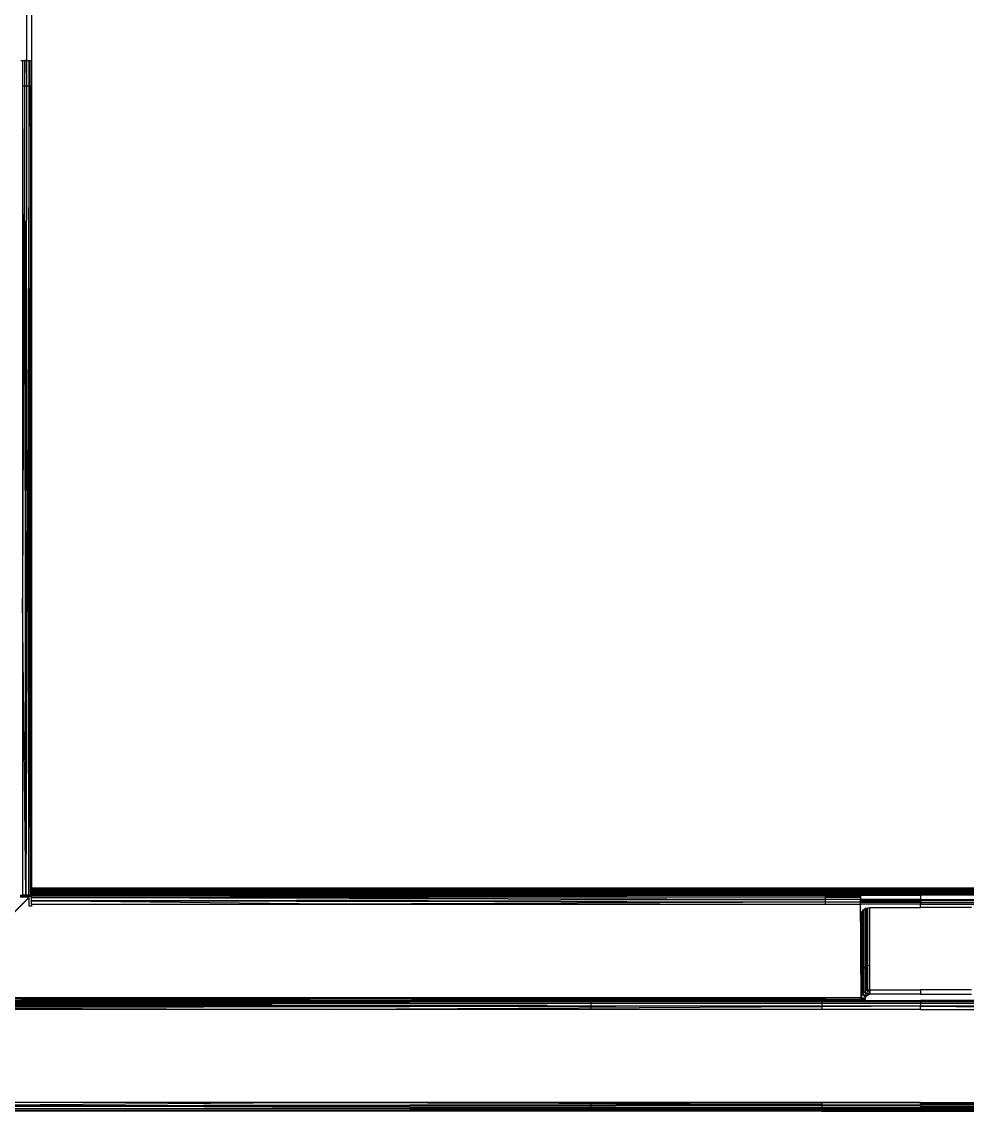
# Model space of a CAD drawing. Header units: inches. Extents: x 12 to 4610, y 8 to 3258.
# Drawn here: x 784.2 to 1211.9, y 1638.6 to 2131.6 of the extents above; entities that cross this region are included whole.
import ezdxf

# ---------------------------------------------------------------- set-up
doc = ezdxf.new("R2010")
doc.units = ezdxf.units.IN
doc.header["$MEASUREMENT"] = 0

msp = doc.modelspace()

# ---------------------------------------------------------------- linework, layer by layer
for p, q in [((786.56, 2114.04), (786.56, 2141.64)), ((788.56, 2141.64), (788.56, 2114.04)), ((783.83, 2114.04), (784.56, 2114.04)), ((784.56, 2114.04), (784.56, 2102.64)), ((784.56, 2114.04), (785.59, 2114.04)), ((785.59, 2114.04), (785.5, 2102.64)), ((785.61, 2102.64), (785.59, 2114.04)), ((786.56, 2114.04), (785.59, 2114.04)), ((786.54, 2102.64), (786.56, 2114.04)), ((786.56, 2114.04), (787.62, 2114.04)), ((787.62, 2114.04), (787.55, 2102.64)), ((787.61, 2102.64), (787.62, 2114.04)), ((787.62, 2114.04), (788.31, 2114.04)), ((788.31, 2114.04), (788.27, 2102.64)), ((788.31, 2114.04), (788.56, 2114.04)), ((788.31, 2114.04), (788.31, 2102.64)), ((788.56, 2114.04), (788.56, 2102.64)), ((784.56, 2102.64), (785.5, 2102.64)), ((785.5, 2102.64), (784.56, 1870.72)), ((784.56, 2102.64), (784.56, 1870.72)), ((785.61, 2102.64), (785.5, 2102.64)), ((786.09, 1736.45), (785.61, 2102.64)), ((785.61, 2102.64), (786.54, 2102.64)), ((786.09, 1736.45), (786.54, 2102.64)), ((787.55, 2102.64), (786.09, 1736.45)), ((786.54, 2102.64), (787.55, 2102.64)), ((787.38, 1736.45), (787.61, 2102.64)), ((788.27, 2102.64), (787.38, 1736.45)), ((787.55, 2102.64), (787.61, 2102.64)), ((787.61, 2102.64), (788.27, 2102.64)), ((788.25, 1736.45), (788.31, 2102.64)), ((788.27, 2102.64), (788.31, 2102.64)), ((788.31, 2102.64), (788.56, 2102.64)), ((788.31, 2102.64), (788.56, 1870.72)), ((788.56, 2102.64), (788.56, 1870.72)), ((784.56, 1870.72), (784.56, 1736.45)), ((786.09, 1736.45), (784.56, 1870.72)), ((788.56, 1870.72), (788.25, 1736.45)), ((788.56, 1870.72), (788.56, 1739.7)), ((742.23, 1690.12), (787.56, 1735.45)), ((742.3, 1690.05), (787.63, 1735.38)), ((783.56, 1736.45), (784.56, 1736.45)), ((783.56, 1736.19), (829.58, 1736.19)), ((809.04, 1736.13), (783.56, 1736.14)), ((783.56, 1735.96), (788.63, 1735.96)), ((788.63, 1735.9), (783.56, 1735.9)), ((787.56, 1735.45), (783.56, 1735.45)), ((786.09, 1736.45), (784.56, 1736.45)), ((787.38, 1736.45), (786.09, 1736.45)), ((787.38, 1736.45), (788.25, 1736.45)), ((787.63, 1731.38), (787.63, 1735.38)), ((788.25, 1736.45), (788.56, 1736.45)), ((788.56, 1739.4), (788.56, 1739.7)), ((788.56, 1739.7), (1589.23, 1739.7)), ((1589.43, 1739.38), (788.56, 1739.4)), ((788.56, 1739.4), (788.56, 1739.22)), ((1589.43, 1739.38), (788.56, 1739.22)), ((1589.43, 1739.38), (788.56, 1739.09)), ((1589.56, 1739.22), (788.56, 1739.09)), ((788.56, 1739.22), (788.56, 1739.09)), ((788.56, 1739.04), (788.56, 1739.09)), ((788.56, 1739.04), (1589.69, 1738.99)), ((1103.61, 1738.79), (788.56, 1739.04)), ((788.56, 1738.98), (788.56, 1739.04)), ((788.56, 1738.98), (1057.73, 1738.79)), ((788.56, 1738.79), (788.56, 1738.98)), ((1057.73, 1738.79), (788.56, 1738.79)), ((788.56, 1738.74), (788.56, 1738.79)), ((788.56, 1738.74), (1101.74, 1738.76)), ((788.56, 1738.56), (788.56, 1738.74)), ((1210.07, 1738.68), (788.56, 1738.56)), ((1239.27, 1738.66), (788.56, 1738.56)), ((788.56, 1738.4), (788.56, 1738.56)), ((788.56, 1738.4), (1590.5, 1737.81)), ((788.56, 1738.4), (885.95, 1738.39)), ((788.56, 1738.4), (788.56, 1738.3)), ((788.56, 1738.3), (1356.66, 1737.93)), ((788.56, 1738.3), (788.56, 1738.22)), ((788.56, 1738.22), (995.47, 1738.11)), ((788.56, 1738.1), (788.56, 1738.22)), ((995.47, 1738.11), (788.56, 1738.1)), ((788.56, 1738.07), (995.47, 1738.11)), ((788.56, 1738.07), (788.56, 1738.1)), ((1078.91, 1738.07), (788.56, 1738.02)), ((788.56, 1738.02), (788.56, 1738.07)), ((788.56, 1737.93), (788.56, 1738.02)), ((1356.66, 1737.93), (788.56, 1737.93)), ((788.56, 1737.9), (788.56, 1737.93)), ((788.56, 1737.81), (788.56, 1737.9)), ((788.56, 1737.9), (1034.03, 1737.9)), ((788.56, 1737.81), (1034.03, 1737.74)), ((788.56, 1737.59), (788.56, 1737.81)), ((788.56, 1737.81), (1034.03, 1737.64)), ((788.56, 1737.59), (1034.03, 1737.49)), ((788.56, 1737.59), (788.56, 1737.27)), ((788.56, 1737.27), (1591.1, 1737.04)), ((1591.17, 1736.97), (788.56, 1737.27)), ((788.56, 1737.27), (1591.34, 1736.8)), ((788.56, 1737.27), (788.56, 1737.04)), ((788.56, 1737.04), (1034.03, 1736.97)), ((788.56, 1736.97), (788.56, 1737.04)), ((788.56, 1736.97), (1034.03, 1736.92)), ((788.56, 1736.8), (788.56, 1736.97)), ((788.56, 1736.8), (1034.03, 1736.68)), ((1034.03, 1736.72), (788.56, 1736.8)), ((788.56, 1736.52), (788.56, 1736.8)), ((788.56, 1736.52), (1034.03, 1736.49)), ((788.56, 1736.45), (788.56, 1736.52)), ((894.68, 1736.38), (788.56, 1736.45)), ((788.63, 1736.07), (1029.21, 1736.38)), ((1147.83, 1736.13), (788.63, 1736.07)), ((788.63, 1736.07), (809.04, 1736.13)), ((788.63, 1736.07), (1147.83, 1735.48)), ((788.63, 1735.96), (788.63, 1736.07)), ((788.63, 1735.9), (788.63, 1735.96)), ((788.63, 1735.2), (788.63, 1735.9)), ((1147.83, 1735.43), (788.63, 1735.2)), ((1147.83, 1734.43), (788.63, 1735.2)), ((788.63, 1733.91), (788.63, 1735.2)), ((809.04, 1736.13), (829.58, 1736.19)), ((829.58, 1736.19), (894.68, 1736.38)), ((1432.18, 1738.52), (885.95, 1738.39)), ((885.95, 1738.39), (971.36, 1738.38)), ((894.68, 1736.38), (1029.21, 1736.38)), ((1432.18, 1738.52), (971.36, 1738.38)), ((1590.2, 1738.22), (971.36, 1738.38)), ((971.36, 1738.38), (1235.21, 1738.35)), ((995.47, 1738.11), (1078.91, 1738.07)), ((1029.21, 1736.38), (1034.03, 1736.38)), ((1034.03, 1737.9), (1034.07, 1737.9)), ((1034.03, 1737.74), (1034.03, 1737.9)), ((1034.03, 1737.64), (1034.03, 1737.74)), ((1034.03, 1737.74), (1034.07, 1737.74)), ((1034.03, 1737.49), (1034.03, 1737.64)), ((1034.03, 1737.64), (1034.07, 1737.64)), ((1034.03, 1737.49), (1034.07, 1737.49)), ((1034.03, 1736.92), (1034.03, 1736.97)), ((1034.03, 1736.97), (1034.07, 1736.97)), ((1034.03, 1736.72), (1034.03, 1736.92)), ((1034.03, 1736.92), (1034.07, 1736.92)), ((1034.03, 1736.68), (1034.03, 1736.72)), ((1034.07, 1736.72), (1034.03, 1736.72)), ((1034.03, 1736.68), (1034.07, 1736.68)), ((1034.03, 1736.49), (1034.03, 1736.68)), ((1034.03, 1736.49), (1034.07, 1736.49)), ((1034.03, 1736.38), (1034.03, 1736.49)), ((1034.03, 1736.38), (1034.07, 1736.38)), ((1034.07, 1737.9), (1034.18, 1737.9)), ((1034.07, 1737.74), (1034.07, 1737.9)), ((1034.07, 1737.64), (1034.07, 1737.74)), ((1034.07, 1737.74), (1034.18, 1737.74)), ((1034.07, 1737.49), (1034.07, 1737.64)), ((1034.07, 1737.64), (1034.18, 1737.64)), ((1034.07, 1737.49), (1034.18, 1737.49)), ((1034.07, 1736.92), (1034.07, 1736.97)), ((1034.07, 1736.97), (1034.18, 1736.97)), ((1034.07, 1736.72), (1034.07, 1736.92)), ((1034.07, 1736.92), (1034.18, 1736.92)), ((1034.07, 1736.68), (1034.07, 1736.72)), ((1034.18, 1736.72), (1034.07, 1736.72)), ((1034.07, 1736.49), (1034.07, 1736.68)), ((1034.07, 1736.68), (1034.18, 1736.68)), ((1034.07, 1736.38), (1034.07, 1736.49)), ((1034.07, 1736.49), (1034.18, 1736.49)), ((1034.07, 1736.38), (1034.18, 1736.38)), ((1034.18, 1737.9), (1034.36, 1737.9)), ((1034.18, 1737.74), (1034.18, 1737.9)), ((1034.18, 1737.64), (1034.18, 1737.74)), ((1034.18, 1737.74), (1034.36, 1737.74)), ((1034.18, 1737.49), (1034.18, 1737.64)), ((1034.18, 1737.64), (1034.36, 1737.64)), ((1034.18, 1737.49), (1034.36, 1737.49)), ((1034.18, 1736.92), (1034.18, 1736.97)), ((1034.18, 1736.97), (1034.36, 1736.97)), ((1034.18, 1736.72), (1034.18, 1736.92)), ((1034.18, 1736.92), (1034.36, 1736.92)), ((1034.18, 1736.68), (1034.18, 1736.72)), ((1034.36, 1736.72), (1034.18, 1736.72)), ((1034.18, 1736.49), (1034.18, 1736.68)), ((1034.18, 1736.68), (1034.36, 1736.68)), ((1034.18, 1736.38), (1034.18, 1736.49)), ((1034.18, 1736.49), (1034.36, 1736.49)), ((1034.18, 1736.38), (1034.36, 1736.38)), ((1034.36, 1737.9), (1034.61, 1737.9)), ((1034.36, 1737.74), (1034.36, 1737.9)), ((1034.36, 1737.64), (1034.36, 1737.74)), ((1034.36, 1737.74), (1034.61, 1737.74)), ((1034.36, 1737.49), (1034.36, 1737.64)), ((1034.36, 1737.64), (1034.61, 1737.64)), ((1034.36, 1737.49), (1034.61, 1737.49)), ((1034.36, 1736.92), (1034.36, 1736.97)), ((1034.36, 1736.97), (1034.61, 1736.97)), ((1034.36, 1736.72), (1034.36, 1736.92)), ((1034.36, 1736.92), (1034.61, 1736.92)), ((1034.36, 1736.68), (1034.36, 1736.72)), ((1034.61, 1736.72), (1034.36, 1736.72)), ((1034.36, 1736.49), (1034.36, 1736.68)), ((1034.36, 1736.68), (1034.61, 1736.68)), ((1034.36, 1736.38), (1034.36, 1736.49)), ((1034.36, 1736.49), (1034.61, 1736.49)), ((1034.36, 1736.38), (1034.61, 1736.38)), ((1034.61, 1737.9), (1034.92, 1737.9)), ((1034.61, 1737.74), (1034.61, 1737.9)), ((1034.61, 1737.64), (1034.61, 1737.74)), ((1034.61, 1737.74), (1034.92, 1737.74)), ((1034.61, 1737.49), (1034.61, 1737.64)), ((1034.61, 1737.64), (1034.92, 1737.64)), ((1034.61, 1737.49), (1034.92, 1737.49)), ((1034.61, 1736.92), (1034.61, 1736.97)), ((1034.61, 1736.97), (1034.92, 1736.97)), ((1034.61, 1736.72), (1034.61, 1736.92)), ((1034.61, 1736.92), (1034.92, 1736.92)), ((1034.61, 1736.68), (1034.61, 1736.72)), ((1034.92, 1736.72), (1034.61, 1736.72)), ((1034.61, 1736.49), (1034.61, 1736.68)), ((1034.61, 1736.68), (1034.92, 1736.68)), ((1034.61, 1736.38), (1034.61, 1736.49)), ((1034.61, 1736.49), (1034.92, 1736.49)), ((1034.61, 1736.38), (1034.92, 1736.38)), ((1034.92, 1737.9), (1035.28, 1737.9)), ((1034.92, 1737.74), (1034.92, 1737.9)), ((1034.92, 1737.64), (1034.92, 1737.74)), ((1034.92, 1737.74), (1035.28, 1737.74)), ((1034.92, 1737.49), (1034.92, 1737.64)), ((1034.92, 1737.64), (1035.28, 1737.64)), ((1034.92, 1737.49), (1035.28, 1737.49)), ((1034.92, 1736.92), (1034.92, 1736.97)), ((1034.92, 1736.97), (1035.28, 1736.97)), ((1034.92, 1736.72), (1034.92, 1736.92)), ((1034.92, 1736.92), (1035.28, 1736.92)), ((1034.92, 1736.68), (1034.92, 1736.72)), ((1035.28, 1736.72), (1034.92, 1736.72)), ((1034.92, 1736.49), (1034.92, 1736.68)), ((1034.92, 1736.68), (1035.28, 1736.68)), ((1034.92, 1736.38), (1034.92, 1736.49)), ((1034.92, 1736.49), (1035.28, 1736.49)), ((1034.92, 1736.38), (1035.28, 1736.38)), ((1035.28, 1737.9), (1035.67, 1737.9)), ((1035.28, 1737.74), (1035.28, 1737.9)), ((1035.28, 1737.64), (1035.28, 1737.74)), ((1035.28, 1737.74), (1035.67, 1737.74)), ((1035.28, 1737.49), (1035.28, 1737.64)), ((1035.28, 1737.64), (1035.67, 1737.64)), ((1035.28, 1737.49), (1035.67, 1737.49)), ((1035.28, 1736.92), (1035.28, 1736.97)), ((1035.28, 1736.97), (1035.67, 1736.97)), ((1035.28, 1736.72), (1035.28, 1736.92)), ((1035.28, 1736.92), (1035.67, 1736.92)), ((1035.28, 1736.68), (1035.28, 1736.72)), ((1035.67, 1736.71), (1035.28, 1736.72)), ((1035.28, 1736.49), (1035.28, 1736.68)), ((1035.28, 1736.68), (1035.67, 1736.68)), ((1035.28, 1736.38), (1035.28, 1736.49)), ((1035.28, 1736.49), (1035.67, 1736.49)), ((1035.28, 1736.38), (1035.67, 1736.38)), ((1035.67, 1737.9), (1036.09, 1737.9)), ((1035.67, 1737.74), (1035.67, 1737.9)), ((1035.67, 1737.64), (1035.67, 1737.74)), ((1035.67, 1737.74), (1036.09, 1737.74)), ((1035.67, 1737.49), (1035.67, 1737.64)), ((1035.67, 1737.64), (1036.09, 1737.64)), ((1035.67, 1737.49), (1036.09, 1737.49)), ((1035.67, 1736.92), (1035.67, 1736.97)), ((1035.67, 1736.97), (1036.09, 1736.97)), ((1035.67, 1736.71), (1035.67, 1736.92)), ((1035.67, 1736.92), (1036.09, 1736.92)), ((1035.67, 1736.68), (1035.67, 1736.71)), ((1036.09, 1736.71), (1035.67, 1736.71)), ((1035.67, 1736.49), (1035.67, 1736.68)), ((1035.67, 1736.68), (1036.09, 1736.68)), ((1035.67, 1736.38), (1035.67, 1736.49)), ((1035.67, 1736.49), (1036.09, 1736.49)), ((1035.67, 1736.38), (1036.09, 1736.38)), ((1036.53, 1737.9), (1036.09, 1737.9)), ((1036.09, 1737.74), (1036.09, 1737.9)), ((1036.09, 1737.64), (1036.09, 1737.74)), ((1036.09, 1737.74), (1036.53, 1737.74)), ((1036.09, 1737.49), (1036.09, 1737.64)), ((1036.09, 1737.64), (1036.53, 1737.64)), ((1036.09, 1737.49), (1036.53, 1737.49)), ((1036.09, 1736.92), (1036.09, 1736.97)), ((1036.09, 1736.97), (1036.53, 1736.97)), ((1036.09, 1736.71), (1036.09, 1736.92)), ((1036.09, 1736.92), (1036.53, 1736.92)), ((1036.09, 1736.68), (1036.09, 1736.71)), ((1036.53, 1736.71), (1036.09, 1736.71)), ((1036.09, 1736.49), (1036.09, 1736.68)), ((1036.09, 1736.68), (1036.53, 1736.68)), ((1036.09, 1736.38), (1036.09, 1736.49)), ((1036.09, 1736.49), (1036.53, 1736.49)), ((1036.09, 1736.38), (1036.53, 1736.38)), ((1036.53, 1737.9), (1036.96, 1737.9)), ((1036.53, 1737.74), (1036.53, 1737.9)), ((1036.53, 1737.64), (1036.53, 1737.74)), ((1036.53, 1737.74), (1036.96, 1737.74)), ((1036.53, 1737.49), (1036.53, 1737.64)), ((1036.53, 1737.64), (1036.96, 1737.64)), ((1036.53, 1737.49), (1036.96, 1737.49)), ((1036.53, 1736.92), (1036.53, 1736.97)), ((1036.53, 1736.97), (1036.96, 1736.97)), ((1036.53, 1736.71), (1036.53, 1736.92)), ((1036.53, 1736.92), (1036.96, 1736.92)), ((1036.53, 1736.68), (1036.53, 1736.71)), ((1036.96, 1736.71), (1036.53, 1736.71)), ((1036.53, 1736.49), (1036.53, 1736.68)), ((1036.53, 1736.68), (1036.96, 1736.68)), ((1036.53, 1736.38), (1036.53, 1736.49)), ((1036.53, 1736.49), (1036.96, 1736.49)), ((1036.53, 1736.38), (1036.96, 1736.38)), ((1036.96, 1737.9), (1037.38, 1737.9)), ((1036.96, 1737.74), (1036.96, 1737.9)), ((1036.96, 1737.64), (1036.96, 1737.74)), ((1036.96, 1737.74), (1037.38, 1737.74)), ((1036.96, 1737.49), (1036.96, 1737.64)), ((1036.96, 1737.64), (1037.38, 1737.64)), ((1036.96, 1737.49), (1037.38, 1737.49)), ((1036.96, 1736.92), (1036.96, 1736.97)), ((1036.96, 1736.97), (1037.38, 1736.97)), ((1036.96, 1736.71), (1036.96, 1736.92)), ((1036.96, 1736.92), (1037.38, 1736.92)), ((1036.96, 1736.68), (1036.96, 1736.71)), ((1037.38, 1736.71), (1036.96, 1736.71)), ((1036.96, 1736.49), (1036.96, 1736.68)), ((1036.96, 1736.68), (1037.38, 1736.68)), ((1036.96, 1736.38), (1036.96, 1736.49)), ((1036.96, 1736.49), (1037.38, 1736.49)), ((1036.96, 1736.38), (1037.38, 1736.38)), ((1037.38, 1737.9), (1037.78, 1737.9)), ((1037.38, 1737.74), (1037.38, 1737.9)), ((1037.38, 1737.64), (1037.38, 1737.74)), ((1037.38, 1737.74), (1037.78, 1737.74)), ((1037.38, 1737.49), (1037.38, 1737.64)), ((1037.38, 1737.64), (1037.78, 1737.64)), ((1037.38, 1737.49), (1037.78, 1737.49)), ((1037.38, 1736.92), (1037.38, 1736.97)), ((1037.38, 1736.97), (1037.78, 1736.97)), ((1037.38, 1736.71), (1037.38, 1736.92)), ((1037.38, 1736.92), (1037.78, 1736.92)), ((1037.38, 1736.68), (1037.38, 1736.71)), ((1037.78, 1736.71), (1037.38, 1736.71)), ((1037.38, 1736.49), (1037.38, 1736.68)), ((1037.38, 1736.68), (1037.78, 1736.68)), ((1037.38, 1736.38), (1037.38, 1736.49)), ((1037.38, 1736.49), (1037.78, 1736.49)), ((1037.38, 1736.38), (1037.78, 1736.38)), ((1037.78, 1737.9), (1038.14, 1737.9)), ((1037.78, 1737.74), (1037.78, 1737.9)), ((1037.78, 1737.64), (1037.78, 1737.74)), ((1037.78, 1737.74), (1038.14, 1737.74)), ((1037.78, 1737.49), (1037.78, 1737.64)), ((1037.78, 1737.64), (1038.14, 1737.64)), ((1037.78, 1737.49), (1038.14, 1737.49)), ((1037.78, 1736.92), (1037.78, 1736.97)), ((1037.78, 1736.97), (1038.14, 1736.97)), ((1037.78, 1736.71), (1037.78, 1736.92)), ((1037.78, 1736.92), (1038.14, 1736.92)), ((1037.78, 1736.68), (1037.78, 1736.71)), ((1038.14, 1736.71), (1037.78, 1736.71)), ((1037.78, 1736.49), (1037.78, 1736.68)), ((1037.78, 1736.68), (1038.14, 1736.68)), ((1037.78, 1736.38), (1037.78, 1736.49)), ((1037.78, 1736.49), (1038.14, 1736.49)), ((1037.78, 1736.38), (1038.14, 1736.38)), ((1038.14, 1737.9), (1038.44, 1737.9)), ((1038.14, 1737.74), (1038.14, 1737.9)), ((1038.14, 1737.64), (1038.14, 1737.74)), ((1038.14, 1737.74), (1038.44, 1737.74)), ((1038.14, 1737.49), (1038.14, 1737.64)), ((1038.14, 1737.64), (1038.44, 1737.64)), ((1038.14, 1737.49), (1038.44, 1737.49)), ((1038.14, 1736.92), (1038.14, 1736.97)), ((1038.14, 1736.97), (1038.44, 1736.97)), ((1038.14, 1736.71), (1038.14, 1736.92)), ((1038.14, 1736.92), (1038.44, 1736.92)), ((1038.14, 1736.68), (1038.14, 1736.71)), ((1038.44, 1736.71), (1038.14, 1736.71)), ((1038.14, 1736.49), (1038.14, 1736.68)), ((1038.14, 1736.68), (1038.44, 1736.68)), ((1038.14, 1736.38), (1038.14, 1736.49)), ((1038.14, 1736.49), (1038.44, 1736.49)), ((1038.14, 1736.38), (1038.44, 1736.38)), ((1038.44, 1737.9), (1038.69, 1737.9)), ((1038.44, 1737.74), (1038.44, 1737.9)), ((1038.44, 1737.64), (1038.44, 1737.74)), ((1038.44, 1737.74), (1038.69, 1737.74)), ((1038.44, 1737.49), (1038.44, 1737.64)), ((1038.44, 1737.64), (1038.69, 1737.64)), ((1038.44, 1737.49), (1038.69, 1737.49)), ((1038.44, 1736.92), (1038.44, 1736.97)), ((1038.44, 1736.97), (1038.69, 1736.97)), ((1038.44, 1736.71), (1038.44, 1736.92)), ((1038.44, 1736.92), (1038.69, 1736.92)), ((1038.44, 1736.68), (1038.44, 1736.71)), ((1038.69, 1736.71), (1038.44, 1736.71)), ((1038.44, 1736.49), (1038.44, 1736.68)), ((1038.44, 1736.68), (1038.69, 1736.68)), ((1038.44, 1736.38), (1038.44, 1736.49)), ((1038.44, 1736.49), (1038.69, 1736.49)), ((1038.44, 1736.38), (1038.69, 1736.38)), ((1038.88, 1737.9), (1038.69, 1737.9)), ((1038.69, 1737.74), (1038.69, 1737.9)), ((1038.69, 1737.64), (1038.69, 1737.74)), ((1038.69, 1737.74), (1038.88, 1737.74)), ((1038.69, 1737.49), (1038.69, 1737.64)), ((1038.69, 1737.64), (1038.88, 1737.64)), ((1038.69, 1737.49), (1038.88, 1737.49)), ((1038.69, 1736.92), (1038.69, 1736.97)), ((1038.69, 1736.97), (1038.88, 1736.97)), ((1038.69, 1736.71), (1038.69, 1736.92)), ((1038.69, 1736.92), (1038.88, 1736.92)), ((1038.69, 1736.68), (1038.69, 1736.71)), ((1038.88, 1736.71), (1038.69, 1736.71)), ((1038.69, 1736.49), (1038.69, 1736.68)), ((1038.69, 1736.68), (1038.88, 1736.68)), ((1038.69, 1736.38), (1038.69, 1736.49)), ((1038.69, 1736.49), (1038.88, 1736.49)), ((1038.69, 1736.38), (1038.88, 1736.38)), ((1038.88, 1737.9), (1038.99, 1737.9)), ((1038.88, 1737.74), (1038.88, 1737.9)), ((1038.88, 1737.64), (1038.88, 1737.74)), ((1038.88, 1737.74), (1038.99, 1737.74)), ((1038.88, 1737.49), (1038.88, 1737.64)), ((1038.88, 1737.64), (1038.99, 1737.64)), ((1038.88, 1737.49), (1038.99, 1737.49)), ((1038.88, 1736.92), (1038.88, 1736.97)), ((1038.88, 1736.97), (1038.99, 1736.97)), ((1038.88, 1736.71), (1038.88, 1736.92)), ((1038.88, 1736.92), (1038.99, 1736.92)), ((1038.88, 1736.68), (1038.88, 1736.71)), ((1038.99, 1736.71), (1038.88, 1736.71)), ((1038.88, 1736.49), (1038.88, 1736.68)), ((1038.88, 1736.68), (1038.99, 1736.68)), ((1038.88, 1736.38), (1038.88, 1736.49)), ((1038.88, 1736.49), (1038.99, 1736.49)), ((1038.88, 1736.38), (1038.99, 1736.38)), ((1038.99, 1737.9), (1039.03, 1737.9)), ((1038.99, 1737.74), (1038.99, 1737.9)), ((1038.99, 1737.64), (1038.99, 1737.74)), ((1038.99, 1737.74), (1039.03, 1737.74)), ((1038.99, 1737.49), (1038.99, 1737.64)), ((1038.99, 1737.64), (1039.03, 1737.64)), ((1038.99, 1737.49), (1039.03, 1737.49)), ((1038.99, 1736.92), (1038.99, 1736.97)), ((1038.99, 1736.97), (1039.03, 1736.97)), ((1038.99, 1736.71), (1038.99, 1736.92)), ((1038.99, 1736.92), (1039.03, 1736.92)), ((1038.99, 1736.68), (1038.99, 1736.71)), ((1039.03, 1736.71), (1038.99, 1736.71)), ((1038.99, 1736.49), (1038.99, 1736.68)), ((1038.99, 1736.68), (1039.03, 1736.68)), ((1038.99, 1736.38), (1038.99, 1736.49)), ((1038.99, 1736.49), (1039.03, 1736.49)), ((1038.99, 1736.38), (1039.03, 1736.38)), ((1039.03, 1737.74), (1039.03, 1737.9)), ((1039.03, 1737.9), (1134.03, 1737.9)), ((1039.03, 1737.64), (1039.03, 1737.74)), ((1039.03, 1737.74), (1134.03, 1737.71)), ((1039.03, 1737.49), (1039.03, 1737.64)), ((1039.03, 1737.64), (1134.03, 1737.57)), ((1039.03, 1737.49), (1134.03, 1737.45)), ((1039.03, 1736.92), (1039.03, 1736.97)), ((1039.03, 1736.97), (1134.03, 1736.94)), ((1039.03, 1736.71), (1039.03, 1736.92)), ((1039.03, 1736.92), (1134.03, 1736.9)), ((1039.03, 1736.68), (1039.03, 1736.71)), ((1134.03, 1736.68), (1039.03, 1736.71)), ((1039.03, 1736.49), (1039.03, 1736.68)), ((1039.03, 1736.68), (1134.03, 1736.64)), ((1039.03, 1736.38), (1039.03, 1736.49)), ((1039.03, 1736.49), (1134.03, 1736.48)), ((1039.03, 1736.38), (1147.83, 1736.17)), ((1039.03, 1736.38), (1147.83, 1736.13)), ((1039.03, 1736.38), (1134.03, 1736.38)), ((1057.73, 1738.79), (1101.74, 1738.76)), ((1103.61, 1738.79), (1057.73, 1738.79)), ((1356.66, 1737.93), (1078.91, 1738.07)), ((1101.74, 1738.76), (1140.62, 1738.76)), ((1101.74, 1738.76), (1210.07, 1738.68)), ((1140.62, 1738.76), (1103.61, 1738.79)), ((1589.82, 1738.79), (1103.61, 1738.79)), ((1134.07, 1737.9), (1134.03, 1737.9)), ((1134.03, 1737.71), (1134.03, 1737.9)), ((1134.03, 1737.57), (1134.03, 1737.71)), ((1134.03, 1737.71), (1134.07, 1737.71)), ((1134.03, 1737.45), (1134.03, 1737.57)), ((1134.03, 1737.57), (1134.07, 1737.57)), ((1134.03, 1737.45), (1134.07, 1737.45)), ((1134.03, 1736.9), (1134.03, 1736.94)), ((1134.03, 1736.94), (1134.07, 1736.94)), ((1134.03, 1736.68), (1134.03, 1736.9)), ((1134.03, 1736.9), (1134.07, 1736.9)), ((1134.03, 1736.64), (1134.03, 1736.68)), ((1134.07, 1736.68), (1134.03, 1736.68)), ((1134.03, 1736.48), (1134.03, 1736.64)), ((1134.03, 1736.64), (1134.07, 1736.64)), ((1134.03, 1736.38), (1134.03, 1736.48)), ((1134.03, 1736.48), (1134.07, 1736.48)), ((1134.03, 1736.38), (1134.07, 1736.38)), ((1134.07, 1737.9), (1134.18, 1737.9)), ((1134.07, 1737.71), (1134.07, 1737.9)), ((1134.07, 1737.57), (1134.07, 1737.71)), ((1134.07, 1737.71), (1134.18, 1737.71)), ((1134.07, 1737.45), (1134.07, 1737.57)), ((1134.07, 1737.57), (1134.18, 1737.57)), ((1134.07, 1737.45), (1134.18, 1737.45)), ((1134.07, 1736.9), (1134.07, 1736.94)), ((1134.07, 1736.94), (1134.18, 1736.94)), ((1134.07, 1736.68), (1134.07, 1736.9)), ((1134.07, 1736.9), (1134.18, 1736.9)), ((1134.07, 1736.64), (1134.07, 1736.68)), ((1134.18, 1736.68), (1134.07, 1736.68)), ((1134.07, 1736.48), (1134.07, 1736.64)), ((1134.07, 1736.64), (1134.18, 1736.64)), ((1134.07, 1736.38), (1134.07, 1736.48)), ((1134.07, 1736.48), (1134.18, 1736.48)), ((1134.07, 1736.38), (1134.18, 1736.38)), ((1134.36, 1737.9), (1134.18, 1737.9)), ((1134.18, 1737.71), (1134.18, 1737.9)), ((1134.18, 1737.57), (1134.18, 1737.71)), ((1134.18, 1737.71), (1134.36, 1737.71)), ((1134.18, 1737.45), (1134.18, 1737.57)), ((1134.18, 1737.57), (1134.36, 1737.57)), ((1134.18, 1737.45), (1134.36, 1737.45)), ((1134.18, 1736.9), (1134.18, 1736.94)), ((1134.18, 1736.94), (1134.36, 1736.94)), ((1134.18, 1736.68), (1134.18, 1736.9)), ((1134.18, 1736.9), (1134.36, 1736.9)), ((1134.18, 1736.64), (1134.18, 1736.68)), ((1134.36, 1736.68), (1134.18, 1736.68)), ((1134.18, 1736.48), (1134.18, 1736.64)), ((1134.18, 1736.64), (1134.36, 1736.64)), ((1134.18, 1736.38), (1134.18, 1736.48)), ((1134.18, 1736.48), (1134.36, 1736.48)), ((1134.18, 1736.38), (1134.36, 1736.38)), ((1134.61, 1737.9), (1134.36, 1737.9)), ((1134.36, 1737.71), (1134.36, 1737.9)), ((1134.36, 1737.57), (1134.36, 1737.71)), ((1134.36, 1737.71), (1134.61, 1737.71)), ((1134.36, 1737.45), (1134.36, 1737.57)), ((1134.36, 1737.57), (1134.61, 1737.57)), ((1134.36, 1737.45), (1134.61, 1737.45)), ((1134.36, 1736.9), (1134.36, 1736.94)), ((1134.36, 1736.94), (1134.61, 1736.94)), ((1134.36, 1736.68), (1134.36, 1736.9)), ((1134.36, 1736.9), (1134.61, 1736.9)), ((1134.36, 1736.64), (1134.36, 1736.68)), ((1134.61, 1736.68), (1134.36, 1736.68)), ((1134.36, 1736.48), (1134.36, 1736.64)), ((1134.36, 1736.64), (1134.61, 1736.64)), ((1134.36, 1736.38), (1134.36, 1736.48)), ((1134.36, 1736.48), (1134.61, 1736.48)), ((1134.36, 1736.38), (1134.61, 1736.38)), ((1134.92, 1737.9), (1134.61, 1737.9)), ((1134.61, 1737.71), (1134.61, 1737.9)), ((1134.61, 1737.57), (1134.61, 1737.71)), ((1134.61, 1737.71), (1134.92, 1737.71)), ((1134.61, 1737.45), (1134.61, 1737.57)), ((1134.61, 1737.57), (1134.92, 1737.57)), ((1134.61, 1737.45), (1134.92, 1737.45)), ((1134.61, 1736.9), (1134.61, 1736.94)), ((1134.61, 1736.94), (1134.92, 1736.94)), ((1134.61, 1736.68), (1134.61, 1736.9)), ((1134.61, 1736.9), (1134.92, 1736.9)), ((1134.61, 1736.64), (1134.61, 1736.68)), ((1134.92, 1736.68), (1134.61, 1736.68)), ((1134.61, 1736.48), (1134.61, 1736.64)), ((1134.61, 1736.64), (1134.92, 1736.64)), ((1134.61, 1736.38), (1134.61, 1736.48)), ((1134.61, 1736.48), (1134.92, 1736.48)), ((1134.61, 1736.38), (1134.92, 1736.38)), ((1134.92, 1737.9), (1135.28, 1737.9)), ((1134.92, 1737.71), (1134.92, 1737.9)), ((1134.92, 1737.57), (1134.92, 1737.71)), ((1134.92, 1737.71), (1135.28, 1737.71)), ((1134.92, 1737.45), (1134.92, 1737.57)), ((1134.92, 1737.57), (1135.28, 1737.57)), ((1134.92, 1737.45), (1135.28, 1737.45)), ((1134.92, 1736.9), (1134.92, 1736.94)), ((1134.92, 1736.94), (1135.28, 1736.94)), ((1134.92, 1736.68), (1134.92, 1736.9)), ((1134.92, 1736.9), (1135.28, 1736.9)), ((1134.92, 1736.64), (1134.92, 1736.68)), ((1135.28, 1736.68), (1134.92, 1736.68)), ((1134.92, 1736.48), (1134.92, 1736.64)), ((1134.92, 1736.64), (1135.28, 1736.64)), ((1134.92, 1736.38), (1134.92, 1736.48)), ((1134.92, 1736.48), (1135.28, 1736.48)), ((1134.92, 1736.38), (1135.28, 1736.38)), ((1135.28, 1737.9), (1135.67, 1737.9)), ((1135.28, 1737.71), (1135.28, 1737.9)), ((1135.28, 1737.57), (1135.28, 1737.71)), ((1135.28, 1737.71), (1135.67, 1737.71)), ((1135.28, 1737.45), (1135.28, 1737.57)), ((1135.28, 1737.57), (1135.67, 1737.57)), ((1135.28, 1737.45), (1135.67, 1737.45)), ((1135.28, 1736.9), (1135.28, 1736.94)), ((1135.28, 1736.94), (1135.67, 1736.94)), ((1135.28, 1736.68), (1135.28, 1736.9)), ((1135.28, 1736.9), (1135.67, 1736.9)), ((1135.28, 1736.64), (1135.28, 1736.68)), ((1135.67, 1736.68), (1135.28, 1736.68)), ((1135.28, 1736.48), (1135.28, 1736.64)), ((1135.28, 1736.64), (1135.67, 1736.64)), ((1135.28, 1736.38), (1135.28, 1736.48)), ((1135.28, 1736.48), (1135.67, 1736.48)), ((1135.28, 1736.38), (1135.67, 1736.38)), ((1136.09, 1737.9), (1135.67, 1737.9)), ((1135.67, 1737.71), (1135.67, 1737.9)), ((1135.67, 1737.57), (1135.67, 1737.71)), ((1135.67, 1737.71), (1136.09, 1737.71)), ((1135.67, 1737.45), (1135.67, 1737.57)), ((1135.67, 1737.57), (1136.09, 1737.57)), ((1135.67, 1737.45), (1136.09, 1737.45)), ((1135.67, 1736.9), (1135.67, 1736.94)), ((1135.67, 1736.94), (1136.09, 1736.94)), ((1135.67, 1736.68), (1135.67, 1736.9)), ((1135.67, 1736.9), (1136.09, 1736.9)), ((1135.67, 1736.64), (1135.67, 1736.68)), ((1136.09, 1736.68), (1135.67, 1736.68)), ((1135.67, 1736.48), (1135.67, 1736.64)), ((1135.67, 1736.64), (1136.09, 1736.64)), ((1135.67, 1736.38), (1135.67, 1736.48)), ((1135.67, 1736.48), (1136.09, 1736.48)), ((1135.67, 1736.38), (1136.09, 1736.38)), ((1136.09, 1737.9), (1136.53, 1737.9)), ((1136.09, 1737.71), (1136.09, 1737.9)), ((1136.09, 1737.57), (1136.09, 1737.71)), ((1136.09, 1737.71), (1136.53, 1737.71)), ((1136.09, 1737.45), (1136.09, 1737.57)), ((1136.09, 1737.57), (1136.53, 1737.57)), ((1136.09, 1737.45), (1136.53, 1737.45)), ((1136.09, 1736.9), (1136.09, 1736.94)), ((1136.09, 1736.94), (1136.53, 1736.94)), ((1136.09, 1736.68), (1136.09, 1736.9)), ((1136.09, 1736.9), (1136.53, 1736.9)), ((1136.09, 1736.64), (1136.09, 1736.68)), ((1136.53, 1736.68), (1136.09, 1736.68)), ((1136.09, 1736.48), (1136.09, 1736.64)), ((1136.09, 1736.64), (1136.53, 1736.64)), ((1136.09, 1736.38), (1136.09, 1736.48)), ((1136.09, 1736.48), (1136.53, 1736.48)), ((1136.09, 1736.38), (1136.53, 1736.38)), ((1136.96, 1737.9), (1136.53, 1737.9)), ((1136.53, 1737.9), (1136.53, 1737.71)), ((1136.53, 1737.71), (1136.53, 1737.57)), ((1136.53, 1737.71), (1136.96, 1737.71)), ((1136.53, 1737.57), (1136.53, 1737.45)), ((1136.53, 1737.57), (1136.96, 1737.57)), ((1136.53, 1737.45), (1136.96, 1737.45)), ((1136.53, 1736.94), (1136.53, 1736.9)), ((1136.53, 1736.94), (1136.96, 1736.94)), ((1136.53, 1736.9), (1136.53, 1736.68)), ((1136.53, 1736.9), (1136.96, 1736.9)), ((1136.53, 1736.68), (1136.53, 1736.64)), ((1136.96, 1736.68), (1136.53, 1736.68)), ((1136.53, 1736.64), (1136.53, 1736.48)), ((1136.53, 1736.64), (1136.96, 1736.64)), ((1136.53, 1736.48), (1136.53, 1736.38)), ((1136.53, 1736.48), (1136.96, 1736.48)), ((1136.53, 1736.38), (1136.96, 1736.38)), ((1137.38, 1737.9), (1136.96, 1737.9)), ((1136.96, 1737.71), (1136.96, 1737.9)), ((1136.96, 1737.57), (1136.96, 1737.71)), ((1136.96, 1737.71), (1137.38, 1737.71)), ((1136.96, 1737.45), (1136.96, 1737.57)), ((1136.96, 1737.57), (1137.38, 1737.57)), ((1136.96, 1737.45), (1137.38, 1737.45)), ((1136.96, 1736.9), (1136.96, 1736.94)), ((1136.96, 1736.94), (1137.38, 1736.94)), ((1136.96, 1736.68), (1136.96, 1736.9)), ((1136.96, 1736.9), (1137.38, 1736.9)), ((1136.96, 1736.64), (1136.96, 1736.68)), ((1137.38, 1736.68), (1136.96, 1736.68)), ((1136.96, 1736.48), (1136.96, 1736.64)), ((1136.96, 1736.64), (1137.38, 1736.64)), ((1136.96, 1736.38), (1136.96, 1736.48)), ((1136.96, 1736.48), (1137.38, 1736.48)), ((1136.96, 1736.38), (1137.38, 1736.38)), ((1137.38, 1737.9), (1137.78, 1737.9)), ((1137.38, 1737.71), (1137.38, 1737.9)), ((1137.38, 1737.57), (1137.38, 1737.71)), ((1137.38, 1737.71), (1137.78, 1737.71)), ((1137.38, 1737.45), (1137.38, 1737.57)), ((1137.38, 1737.57), (1137.78, 1737.57)), ((1137.38, 1737.45), (1137.78, 1737.45)), ((1137.38, 1736.9), (1137.38, 1736.94)), ((1137.38, 1736.94), (1137.78, 1736.94)), ((1137.38, 1736.68), (1137.38, 1736.9)), ((1137.38, 1736.9), (1137.78, 1736.9)), ((1137.38, 1736.64), (1137.38, 1736.68)), ((1137.78, 1736.68), (1137.38, 1736.68)), ((1137.38, 1736.48), (1137.38, 1736.64)), ((1137.38, 1736.64), (1137.78, 1736.64)), ((1137.38, 1736.38), (1137.38, 1736.48)), ((1137.38, 1736.48), (1137.78, 1736.48)), ((1137.38, 1736.38), (1137.78, 1736.38)), ((1138.14, 1737.9), (1137.78, 1737.9)), ((1137.78, 1737.71), (1137.78, 1737.9)), ((1137.78, 1737.57), (1137.78, 1737.71)), ((1137.78, 1737.71), (1138.14, 1737.71)), ((1137.78, 1737.45), (1137.78, 1737.57)), ((1137.78, 1737.57), (1138.14, 1737.57)), ((1137.78, 1737.45), (1138.14, 1737.45)), ((1137.78, 1736.9), (1137.78, 1736.94)), ((1137.78, 1736.94), (1138.14, 1736.94)), ((1137.78, 1736.68), (1137.78, 1736.9)), ((1137.78, 1736.9), (1138.14, 1736.9)), ((1137.78, 1736.64), (1137.78, 1736.68)), ((1138.14, 1736.68), (1137.78, 1736.68)), ((1137.78, 1736.48), (1137.78, 1736.64)), ((1137.78, 1736.64), (1138.14, 1736.64)), ((1137.78, 1736.38), (1137.78, 1736.48)), ((1137.78, 1736.48), (1138.14, 1736.48)), ((1137.78, 1736.38), (1138.14, 1736.38)), ((1138.44, 1737.9), (1138.14, 1737.9)), ((1138.14, 1737.71), (1138.14, 1737.9)), ((1138.14, 1737.57), (1138.14, 1737.71)), ((1138.14, 1737.71), (1138.44, 1737.71)), ((1138.14, 1737.45), (1138.14, 1737.57)), ((1138.14, 1737.57), (1138.44, 1737.57)), ((1138.14, 1737.45), (1138.44, 1737.45)), ((1138.14, 1736.9), (1138.14, 1736.94)), ((1138.14, 1736.94), (1138.44, 1736.94)), ((1138.14, 1736.68), (1138.14, 1736.9)), ((1138.14, 1736.9), (1138.44, 1736.9)), ((1138.14, 1736.64), (1138.14, 1736.68)), ((1138.44, 1736.68), (1138.14, 1736.68)), ((1138.14, 1736.48), (1138.14, 1736.64)), ((1138.14, 1736.64), (1138.44, 1736.64)), ((1138.14, 1736.38), (1138.14, 1736.48)), ((1138.14, 1736.48), (1138.44, 1736.48)), ((1138.14, 1736.38), (1138.44, 1736.38)), ((1138.69, 1737.9), (1138.44, 1737.9)), ((1138.44, 1737.71), (1138.44, 1737.9)), ((1138.44, 1737.57), (1138.44, 1737.71)), ((1138.44, 1737.71), (1138.69, 1737.71)), ((1138.44, 1737.45), (1138.44, 1737.57)), ((1138.44, 1737.57), (1138.69, 1737.57)), ((1138.44, 1737.45), (1138.69, 1737.45)), ((1138.44, 1736.9), (1138.44, 1736.94)), ((1138.44, 1736.94), (1138.69, 1736.94)), ((1138.44, 1736.68), (1138.44, 1736.9)), ((1138.44, 1736.9), (1138.69, 1736.9)), ((1138.44, 1736.64), (1138.44, 1736.68)), ((1138.69, 1736.68), (1138.44, 1736.68)), ((1138.44, 1736.48), (1138.44, 1736.64)), ((1138.44, 1736.64), (1138.69, 1736.63)), ((1138.44, 1736.38), (1138.44, 1736.48)), ((1138.44, 1736.48), (1138.69, 1736.48)), ((1138.44, 1736.38), (1138.69, 1736.38)), ((1138.69, 1737.9), (1138.88, 1737.9)), ((1138.69, 1737.71), (1138.69, 1737.9)), ((1138.69, 1737.57), (1138.69, 1737.71)), ((1138.69, 1737.71), (1138.88, 1737.71)), ((1138.69, 1737.45), (1138.69, 1737.57)), ((1138.69, 1737.57), (1138.88, 1737.57)), ((1138.69, 1737.45), (1138.88, 1737.45)), ((1138.69, 1736.9), (1138.69, 1736.94)), ((1138.69, 1736.94), (1138.88, 1736.94)), ((1138.69, 1736.68), (1138.69, 1736.9)), ((1138.69, 1736.9), (1138.88, 1736.9)), ((1138.69, 1736.63), (1138.69, 1736.68)), ((1138.88, 1736.68), (1138.69, 1736.68)), ((1138.69, 1736.48), (1138.69, 1736.63)), ((1138.69, 1736.63), (1138.88, 1736.63)), ((1138.69, 1736.38), (1138.69, 1736.48)), ((1138.69, 1736.48), (1138.88, 1736.48)), ((1138.69, 1736.38), (1138.88, 1736.38)), ((1138.88, 1737.9), (1138.99, 1737.9)), ((1138.88, 1737.71), (1138.88, 1737.9)), ((1138.88, 1737.57), (1138.88, 1737.71)), ((1138.88, 1737.71), (1138.99, 1737.71)), ((1138.88, 1737.45), (1138.88, 1737.57)), ((1138.88, 1737.57), (1138.99, 1737.57)), ((1138.88, 1737.45), (1138.99, 1737.45)), ((1138.88, 1736.9), (1138.88, 1736.94)), ((1138.88, 1736.94), (1138.99, 1736.94)), ((1138.88, 1736.68), (1138.88, 1736.9)), ((1138.88, 1736.9), (1138.99, 1736.9)), ((1138.88, 1736.63), (1138.88, 1736.68)), ((1138.99, 1736.68), (1138.88, 1736.68)), ((1138.88, 1736.48), (1138.88, 1736.63)), ((1138.88, 1736.63), (1138.99, 1736.63)), ((1138.88, 1736.38), (1138.88, 1736.48)), ((1138.88, 1736.48), (1138.99, 1736.48)), ((1138.88, 1736.38), (1138.99, 1736.38)), ((1138.99, 1737.9), (1139.03, 1737.9)), ((1138.99, 1737.71), (1138.99, 1737.9)), ((1138.99, 1737.57), (1138.99, 1737.71)), ((1138.99, 1737.71), (1139.03, 1737.71)), ((1138.99, 1737.45), (1138.99, 1737.57)), ((1138.99, 1737.57), (1139.03, 1737.57)), ((1138.99, 1737.45), (1139.03, 1737.45)), ((1138.99, 1736.9), (1138.99, 1736.94)), ((1138.99, 1736.94), (1139.03, 1736.94)), ((1138.99, 1736.68), (1138.99, 1736.9)), ((1138.99, 1736.9), (1139.03, 1736.9)), ((1138.99, 1736.63), (1138.99, 1736.68)), ((1139.03, 1736.68), (1138.99, 1736.68)), ((1138.99, 1736.48), (1138.99, 1736.63)), ((1138.99, 1736.63), (1139.03, 1736.63)), ((1138.99, 1736.38), (1138.99, 1736.48)), ((1138.99, 1736.48), (1139.03, 1736.48)), ((1138.99, 1736.38), (1139.03, 1736.38)), ((1139.03, 1737.71), (1139.03, 1737.9)), ((1234.03, 1737.9), (1139.03, 1737.9)), ((1139.03, 1737.57), (1139.03, 1737.71)), ((1139.03, 1737.71), (1234.03, 1737.69)), ((1139.03, 1737.45), (1139.03, 1737.57)), ((1139.03, 1737.57), (1234.03, 1737.51)), ((1139.03, 1737.45), (1234.03, 1737.41)), ((1139.03, 1736.9), (1139.03, 1736.94)), ((1139.03, 1736.94), (1234.03, 1736.91)), ((1139.03, 1736.68), (1139.03, 1736.9)), ((1139.03, 1736.9), (1234.03, 1736.88)), ((1139.03, 1736.63), (1139.03, 1736.68)), ((1234.03, 1736.65), (1139.03, 1736.68)), ((1139.03, 1736.48), (1139.03, 1736.63)), ((1139.03, 1736.63), (1234.03, 1736.59)), ((1139.03, 1736.38), (1139.03, 1736.48)), ((1139.03, 1736.48), (1234.03, 1736.47)), ((1139.03, 1736.38), (1147.83, 1736.38)), ((1140.62, 1738.76), (1589.82, 1738.79)), ((1234.04, 1738.69), (1140.62, 1738.76)), ((1147.83, 1736.17), (1147.83, 1736.38)), ((1147.83, 1736.38), (1163.73, 1736.38)), ((1147.83, 1736.13), (1147.83, 1736.17)), ((1147.83, 1736.17), (1163.73, 1736.14)), ((1163.73, 1736.14), (1147.83, 1736.13)), ((1147.83, 1735.48), (1147.83, 1736.13)), ((1147.83, 1735.43), (1147.83, 1735.48)), ((1147.83, 1735.48), (1163.73, 1735.44)), ((1163.73, 1735.44), (1147.83, 1735.43)), ((1147.83, 1734.43), (1147.83, 1735.43)), ((1163.73, 1736.38), (1163.73, 1736.14)), ((1163.73, 1736.38), (1190.83, 1736.38)), ((1163.73, 1736.14), (1163.73, 1735.44)), ((1163.73, 1735.44), (1163.73, 1734.38)), ((1217.92, 1736.38), (1190.83, 1736.38)), ((1190.83, 1736.38), (1190.83, 1734.38)), ((1234.04, 1738.69), (1210.07, 1738.68)), ((788.63, 1731.38), (787.63, 1731.38)), ((1147.83, 1734.35), (788.63, 1733.91)), ((788.63, 1733.91), (1147.83, 1733.44)), ((923.15, 1732.38), (788.63, 1733.91)), ((1147.83, 1733.29), (788.63, 1733.91)), ((788.63, 1732.38), (788.63, 1733.91)), ((788.63, 1732.38), (788.63, 1731.38)), ((788.63, 1732.38), (923.15, 1732.38)), ((1147.83, 1733.29), (923.15, 1732.38)), ((923.15, 1732.38), (1147.83, 1732.38)), ((1163.73, 1734.38), (1147.83, 1734.43)), ((1147.83, 1734.35), (1147.83, 1734.43)), ((1163.73, 1734.38), (1147.83, 1734.35)), ((1147.83, 1733.44), (1147.83, 1734.35)), ((1147.83, 1733.29), (1147.83, 1733.44)), ((1147.83, 1733.44), (1163.73, 1733.42)), ((1163.73, 1733.42), (1147.83, 1733.29)), ((1147.83, 1732.38), (1147.83, 1733.29)), ((1147.83, 1732.38), (1163.73, 1732.38)), ((1190.83, 1734.38), (1163.73, 1734.38)), ((1163.73, 1734.23), (1163.73, 1734.38)), ((1190.83, 1734.23), (1163.73, 1734.23)), ((1163.73, 1733.79), (1163.73, 1734.23)), ((1163.73, 1733.79), (1190.83, 1733.79)), ((1163.73, 1733.42), (1163.73, 1733.79)), ((1163.73, 1733.42), (1163.73, 1733.15)), ((1190.83, 1733.15), (1163.73, 1733.15)), ((1163.73, 1732.38), (1163.73, 1733.15)), ((1190.83, 1732.38), (1163.73, 1732.38)), ((1163.73, 1724.38), (1163.73, 1732.38)), ((1165, 1729.77), (1165.61, 1730.22)), ((1165.61, 1730.22), (1165.83, 1730.32)), ((1165.61, 1730.22), (1165.61, 1703.84)), ((1165.83, 1730.54), (1165.83, 1730.32)), ((1165.83, 1730.54), (1166.3, 1730.54)), ((1165.83, 1730.32), (1166.3, 1730.54)), ((1166.3, 1730.54), (1167.05, 1730.72)), ((1166.3, 1730.54), (1166.3, 1704.21)), ((1167.05, 1730.72), (1167.83, 1730.75)), ((1167.05, 1704.44), (1167.05, 1730.72)), ((1167.83, 1730.75), (1190.83, 1730.75)), ((1167.83, 1704.52), (1167.83, 1730.75)), ((1190.83, 1734.38), (1190.83, 1734.23)), ((1190.83, 1734.38), (1217.92, 1734.38)), ((1190.83, 1734.23), (1217.92, 1734.23)), ((1190.83, 1734.23), (1190.83, 1733.79)), ((1190.83, 1733.79), (1190.83, 1733.15)), ((1217.92, 1733.79), (1190.83, 1733.79)), ((1190.83, 1733.15), (1190.83, 1732.38)), ((1190.83, 1733.15), (1217.92, 1733.15)), ((1190.83, 1730.75), (1190.83, 1732.38)), ((1190.83, 1732.38), (1217.92, 1732.38)), ((1213.82, 1730.75), (1190.83, 1730.75)), ((1163.83, 1727.15), (1163.91, 1727.88)), ((1163.83, 1700.5), (1163.83, 1727.15)), ((1163.91, 1727.88), (1164.14, 1728.58)), ((1163.91, 1727.88), (1163.91, 1701.28)), ((1164.14, 1728.58), (1164.51, 1729.22)), ((1164.14, 1728.58), (1164.14, 1702.04)), ((1164.51, 1729.22), (1165, 1729.77)), ((1164.51, 1729.22), (1164.51, 1702.73)), ((1165, 1703.34), (1165, 1729.77)), ((1163.91, 1701.28), (1163.83, 1700.5)), ((1164.14, 1702.04), (1163.91, 1701.28)), ((1163.91, 1701.28), (1163.91, 1690.02)), ((1164.51, 1702.73), (1164.14, 1702.04)), ((1164.14, 1702.04), (1164.14, 1690.81)), ((1165, 1703.34), (1164.51, 1702.73)), ((1164.51, 1702.73), (1164.51, 1691.55)), ((1165.61, 1703.84), (1165, 1703.34)), ((1165, 1692.2), (1165, 1703.34)), ((1166.3, 1704.21), (1165.61, 1703.84)), ((1165.61, 1703.84), (1165.61, 1692.74)), ((1167.05, 1704.44), (1166.3, 1704.21)), ((1166.3, 1704.21), (1166.3, 1693.16)), ((1167.83, 1704.52), (1167.05, 1704.44)), ((1167.05, 1693.43), (1167.05, 1704.44)), ((1167.83, 1693.56), (1167.83, 1704.52)), ((1163.83, 1700.5), (1163.83, 1690.05)), ((1164.14, 1690.81), (1163.91, 1690.02)), ((1164.51, 1691.55), (1164.14, 1690.81)), ((1165, 1692.2), (1164.51, 1691.55)), ((1164.51, 1691.55), (1166.42, 1690.79)), ((1165.98, 1690.05), (1164.51, 1691.55)), ((1165.61, 1692.74), (1165, 1692.2)), ((1166.3, 1693.16), (1165.61, 1692.74)), ((1166.42, 1690.79), (1165.61, 1692.74)), ((1165.61, 1692.74), (1167.07, 1691.32)), ((1165.98, 1690.05), (1166.42, 1690.79)), ((1167.05, 1693.43), (1166.3, 1693.16)), ((1166.42, 1690.79), (1167.07, 1691.32)), ((1167.08, 1693.44), (1167.05, 1693.43)), ((1167.07, 1691.32), (1167.05, 1693.43)), ((1167.83, 1692.56), (1167.07, 1691.32)), ((1167.07, 1691.32), (1167.83, 1691.56)), ((1167.08, 1693.44), (1167.08, 1693.4)), ((1167.11, 1693.44), (1167.08, 1693.44)), ((1167.08, 1693.4), (1167.11, 1693.36)), ((1167.83, 1693.56), (1167.11, 1693.44)), ((1167.11, 1693.36), (1167.11, 1693.44)), ((1167.11, 1693.36), (1167.83, 1692.56)), ((1167.83, 1693.56), (1167.83, 1692.56)), ((1167.83, 1693.56), (1190.83, 1693.56)), ((1167.83, 1691.56), (1167.83, 1692.56)), ((1190.83, 1691.56), (1167.83, 1691.56)), ((1190.83, 1693.56), (1190.83, 1691.56)), ((1213.82, 1693.56), (1190.83, 1693.56)), ((1190.83, 1691.56), (1213.82, 1691.56)), ((1146.2, 1686.12), (737.27, 1685.45)), ((1146.2, 1686.2), (737.77, 1686.2)), ((1146.2, 1687.43), (738.42, 1686.89)), ((738.42, 1686.89), (1146.2, 1686.29)), ((1146.2, 1687.5), (739.12, 1687.5)), ((1146.2, 1688.32), (739.68, 1688)), ((739.68, 1688), (1146.2, 1687.56)), ((1146.2, 1688.37), (740.2, 1688.37)), ((914.7, 1688.67), (740.5, 1688.59)), ((740.5, 1688.59), (1146.2, 1688.4)), ((742.27, 1688.7), (1147.83, 1689.05)), ((742.28, 1689.33), (913.54, 1690.05)), ((1147.83, 1689.34), (742.28, 1689.33)), ((1147.83, 1689.13), (742.28, 1689.33)), ((742.3, 1690.05), (913.54, 1690.05)), ((914.7, 1688.67), (783.9, 1688.67)), ((913.54, 1690.05), (1147.83, 1690.05)), ((913.54, 1690.05), (1147.83, 1689.34)), ((914.7, 1688.67), (928.26, 1688.67)), ((1146.2, 1685.84), (926.26, 1684.67)), ((928.26, 1688.67), (1146.2, 1688.44)), ((928.26, 1688.67), (1146.2, 1688.67)), ((1041.77, 1688.55), (1041.77, 1688.67)), ((1041.77, 1688.45), (1041.77, 1688.55)), ((1041.77, 1688.37), (1041.77, 1688.45)), ((1041.77, 1688.24), (1041.77, 1688.37)), ((1041.77, 1687.67), (1041.77, 1688.24)), ((1041.77, 1687.5), (1041.77, 1687.67)), ((1041.77, 1687.29), (1041.77, 1687.5)), ((1041.77, 1686.44), (1041.77, 1687.29)), ((1041.77, 1686.2), (1041.77, 1686.44)), ((1041.77, 1685.95), (1041.77, 1686.2)), ((1041.77, 1685.29), (1041.77, 1685.95)), ((1146.2, 1688.67), (1146.2, 1688.44)), ((1147.83, 1688.67), (1146.2, 1688.67)), ((1146.2, 1688.44), (1146.2, 1688.4)), ((1146.2, 1688.44), (1190.83, 1688.37)), ((1146.2, 1688.4), (1146.2, 1688.37)), ((1146.2, 1688.4), (1190.83, 1688.37)), ((1190.83, 1688.37), (1146.2, 1688.32)), ((1190.83, 1688.37), (1146.2, 1688.37)), ((1146.2, 1688.37), (1146.2, 1688.32)), ((1146.2, 1688.32), (1146.2, 1687.56)), ((1146.2, 1687.56), (1146.2, 1687.5)), ((1146.2, 1687.56), (1190.83, 1687.5)), ((1190.83, 1687.5), (1146.2, 1687.43)), ((1190.83, 1687.5), (1146.2, 1687.5)), ((1146.2, 1687.5), (1146.2, 1687.43)), ((1146.2, 1687.43), (1146.2, 1686.29)), ((1146.2, 1686.29), (1146.2, 1686.2)), ((1146.2, 1686.29), (1190.83, 1686.2)), ((1190.83, 1686.2), (1146.2, 1685.84)), ((1190.83, 1686.2), (1146.2, 1686.12)), ((1190.83, 1686.2), (1146.2, 1686.2)), ((1146.2, 1686.2), (1146.2, 1686.12)), ((1146.2, 1686.12), (1146.2, 1685.84)), ((1146.2, 1685.84), (1146.2, 1684.67)), ((1147.83, 1689.34), (1147.83, 1690.05)), ((1147.83, 1690.05), (1163.83, 1690.05)), ((1147.83, 1689.13), (1147.83, 1689.34)), ((1147.83, 1689.34), (1163.84, 1689.25)), ((1163.81, 1689.12), (1147.83, 1689.13)), ((1147.83, 1689.05), (1147.83, 1689.13)), ((1147.83, 1689.05), (1163.81, 1689.07)), ((1147.83, 1688.67), (1147.83, 1689.05)), ((1163.71, 1688.67), (1147.83, 1688.67)), ((1163.71, 1688.67), (1163.79, 1688.94)), ((1163.71, 1688.67), (1163.79, 1688.67)), ((1163.79, 1688.94), (1163.81, 1689.07)), ((1163.79, 1688.67), (1163.79, 1688.94)), ((1163.83, 1688.67), (1163.79, 1688.94)), ((1163.79, 1688.67), (1163.83, 1688.67)), ((1163.81, 1689.12), (1163.83, 1689.19)), ((1163.81, 1689.07), (1163.81, 1689.12)), ((1163.83, 1690.05), (1163.83, 1689.31)), ((1163.91, 1690.02), (1163.83, 1689.31)), ((1163.84, 1689.25), (1163.83, 1689.31)), ((1163.83, 1689.19), (1163.84, 1689.25)), ((1165.83, 1689.19), (1163.83, 1689.19)), ((1163.83, 1688.67), (1165.83, 1688.67)), ((1163.91, 1690.02), (1165.98, 1690.05)), ((1165.83, 1689.19), (1163.91, 1690.02)), ((1165.83, 1689.19), (1165.98, 1690.05)), ((1165.83, 1689.19), (1165.83, 1688.67)), ((1165.83, 1688.67), (1190.83, 1688.67)), ((1190.83, 1688.67), (1190.83, 1688.37)), ((1215.82, 1688.67), (1190.83, 1688.67)), ((1235.46, 1688.44), (1190.83, 1688.37)), ((1235.46, 1688.4), (1190.83, 1688.37)), ((1190.83, 1688.37), (1190.83, 1687.5)), ((1190.83, 1688.37), (1235.46, 1688.32)), ((1190.83, 1688.37), (1235.46, 1688.37)), ((1235.46, 1687.56), (1190.83, 1687.5)), ((1190.83, 1687.5), (1235.46, 1687.43)), ((1190.83, 1687.5), (1235.46, 1687.5)), ((1190.83, 1687.5), (1190.83, 1686.2)), ((1235.46, 1686.29), (1190.83, 1686.2)), ((1190.83, 1686.2), (1235.46, 1685.84)), ((1190.83, 1686.2), (1235.46, 1686.12)), ((1190.83, 1686.2), (1235.46, 1686.2)), ((1190.83, 1684.67), (1190.83, 1686.2)), ((926.26, 1684.67), (736.77, 1684.67)), ((737.27, 1685.45), (926.26, 1684.67)), ((1146.2, 1684.67), (926.26, 1684.67)), ((1041.77, 1684.67), (1041.77, 1685.29)), ((1190.83, 1684.67), (1146.2, 1684.67)), ((1190.83, 1684.67), (1235.46, 1684.67)), ((908.24, 1642.63), (700.73, 1642.63)), ((700.73, 1641.02), (908.24, 1642.63)), ((1146.2, 1641.73), (700.73, 1641.02)), ((908.24, 1642.63), (1146.2, 1641.99)), ((1146.2, 1642.63), (908.24, 1642.63)), ((1041.77, 1642.27), (1041.77, 1642.63)), ((1041.77, 1641.56), (1041.77, 1642.27)), ((1041.77, 1641.02), (1041.77, 1641.56)), ((1190.83, 1642.63), (1146.2, 1642.63)), ((1146.2, 1642.63), (1146.2, 1641.99)), ((1146.2, 1641.99), (1146.2, 1641.73)), ((1146.2, 1641.99), (1190.83, 1641.81)), ((1190.83, 1641.81), (1146.2, 1641.73)), ((1146.2, 1641.73), (1146.2, 1641.02)), ((1190.83, 1642.63), (1235.46, 1642.63)), ((1190.83, 1641.81), (1190.83, 1642.63)), ((1235.46, 1641.99), (1190.83, 1641.81)), ((1190.83, 1641.81), (1235.46, 1641.73)), ((1190.83, 1641.81), (1190.83, 1641.02)), ((700.73, 1641.02), (1146.2, 1640.38)), ((1146.2, 1641.02), (700.73, 1641.02)), ((1146.2, 1640.24), (700.73, 1639.68)), ((1146.2, 1639.69), (700.73, 1639.68)), ((1146.2, 1639.25), (700.73, 1639.68)), ((1146.2, 1639.16), (700.73, 1638.84)), ((1146.2, 1638.85), (700.73, 1638.84)), ((700.73, 1638.84), (1146.2, 1638.68)), ((839.07, 1638.65), (700.73, 1638.84)), ((839.07, 1638.65), (700.73, 1638.65)), ((1190.83, 1638.66), (839.07, 1638.65)), ((1041.77, 1640.53), (1041.77, 1641.02)), ((1041.77, 1640.11), (1041.77, 1640.53)), ((1041.77, 1639.68), (1041.77, 1640.11)), ((1041.77, 1639.35), (1041.77, 1639.68)), ((1041.77, 1639.08), (1041.77, 1639.35)), ((1041.77, 1638.85), (1041.77, 1639.08)), ((1041.77, 1638.72), (1041.77, 1638.85)), ((1041.77, 1638.66), (1041.77, 1638.72)), ((1190.83, 1641.02), (1146.2, 1641.02)), ((1146.2, 1641.02), (1146.2, 1640.38)), ((1146.2, 1640.38), (1146.2, 1640.24)), ((1146.2, 1640.38), (1190.83, 1640.3)), ((1190.83, 1640.3), (1146.2, 1640.24)), ((1146.2, 1640.24), (1146.2, 1639.69)), ((1190.83, 1639.68), (1146.2, 1639.69)), ((1146.2, 1639.69), (1146.2, 1639.25)), ((1190.83, 1639.17), (1146.2, 1639.25)), ((1146.2, 1639.25), (1146.2, 1639.16)), ((1190.83, 1639.17), (1146.2, 1639.16)), ((1146.2, 1639.16), (1146.2, 1638.85)), ((1190.83, 1638.85), (1146.2, 1638.85)), ((1146.2, 1638.85), (1146.2, 1638.68)), ((1146.2, 1638.68), (1190.83, 1638.66)), ((1190.83, 1641.02), (1235.46, 1641.02)), ((1190.83, 1641.02), (1190.83, 1640.3)), ((1235.46, 1640.38), (1190.83, 1640.3)), ((1190.83, 1640.3), (1190.83, 1639.68)), ((1190.83, 1640.3), (1235.46, 1640.24)), ((1190.83, 1639.68), (1235.46, 1639.69)), ((1190.83, 1639.68), (1190.83, 1639.17)), ((1190.83, 1639.17), (1235.46, 1639.25)), ((1190.83, 1639.17), (1190.83, 1638.85)), ((1190.83, 1639.17), (1235.46, 1639.16)), ((1190.83, 1638.85), (1190.83, 1638.66)), ((1190.83, 1638.85), (1235.46, 1638.85)), ((1235.46, 1638.68), (1190.83, 1638.66)), ((1190.83, 1638.66), (1538.87, 1638.65))]:
    msp.add_line(p, q)

doc.saveas('drawing.dxf')
